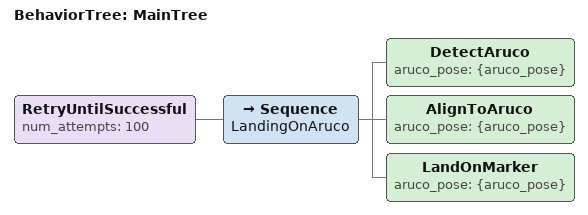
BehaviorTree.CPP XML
<root main_tree_to_execute="MainTree">
  <BehaviorTree ID="MainTree">
    <RetryUntilSuccessful num_attempts="100">
      <Sequence name="LandingOnAruco">
        <DetectAruco aruco_pose="{aruco_pose}" />
        <AlignToAruco aruco_pose="{aruco_pose}" />
        <LandOnMarker aruco_pose="{aruco_pose}"/>
      </Sequence>
    </RetryUntilSuccessful>
  </BehaviorTree>
</root>
